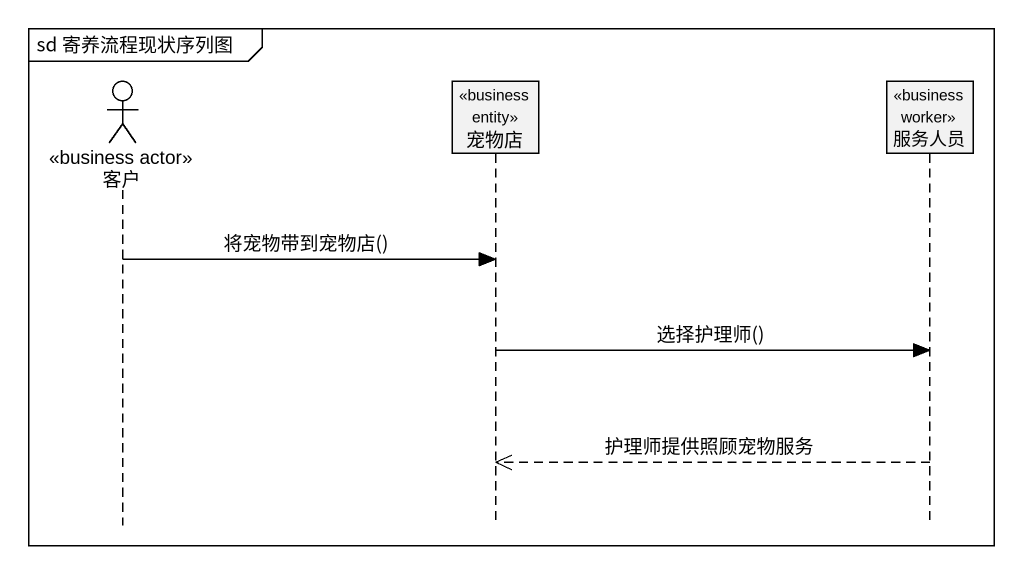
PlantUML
@startuml
mainframe sd 寄养流程现状序列图
hide footbox
actor 客户 <<business actor>>
participant 宠物店 <<business entity>>
participant 服务人员 <<business worker>>

客户 -> 宠物店 : 将宠物带到宠物店()
宠物店 -> 服务人员 : 选择护理师()
服务人员 -->> 宠物店 : 护理师提供照顾宠物服务
@enduml
